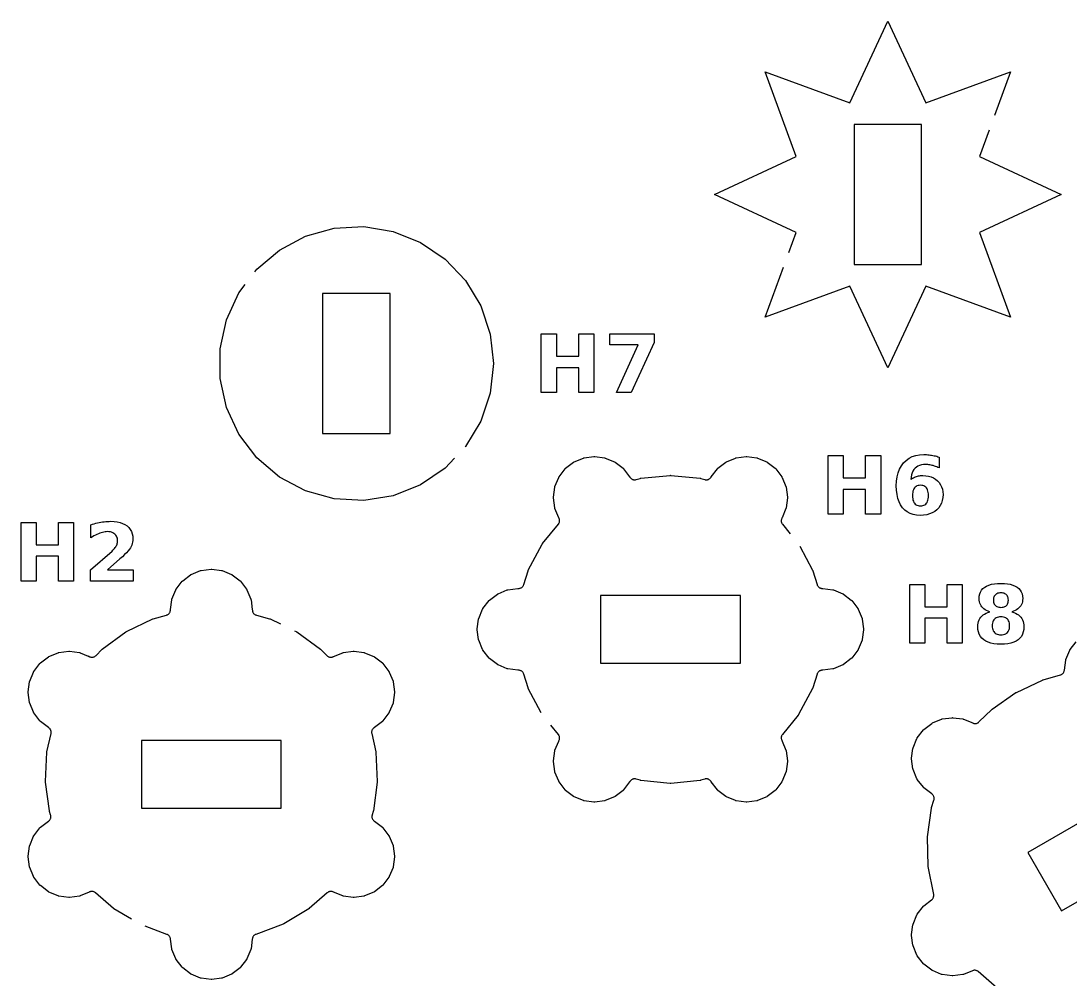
# Model space of a CAD drawing. Header units: millimetres. Extents: x 0 to 300, y 0 to 300.
# Drawn here: x 67.12 to 110.58, y 179.49 to 219.18 of the extents above; entities that cross this region are included whole.
import ezdxf

# ---------------------------------------------------------------- set-up
doc = ezdxf.new("R2010")
doc.units = ezdxf.units.MM
doc.layers.add('CUT', color=1, linetype='CONTINUOUS')
doc.layers.add('ENGRAVE', color=5, linetype='CONTINUOUS')

msp = doc.modelspace()

# ---------------------------------------------------------------- linework, layer by layer
at = {"layer": 'CUT', "color": 1}
for points in [[(98.9062, 209.6014), (99.2103, 210.4302), (95.8216, 212), (99.2103, 213.5698), (97.9241, 217.0759), (101.4302, 215.7897), (103, 219.1784), (104.5698, 215.7897), (108.0759, 217.0759), (107.4131, 215.2689)], [(107.1892, 214.6587), (106.7897, 213.5698), (110.1784, 212), (106.7897, 210.4302), (108.0759, 206.9241), (104.5698, 208.2103), (103, 204.8216), (101.4302, 208.2103), (97.9241, 206.9241), (98.6824, 208.9912)], [(76.796, 208.793), (76.8797, 208.903), (77.815, 209.6975), (78.8993, 210.2724), (80.0818, 210.6007), (81.3073, 210.6671), (82.5183, 210.4686), (83.6584, 210.0143), (84.6742, 209.3256), (85.5182, 208.4346), (86.1509, 207.3831), (86.5428, 206.2201), (86.6754, 205), (86.5428, 203.7799), (86.1509, 202.6169), (85.5182, 201.5654), (85.5041, 201.5505)], [(85.0571, 201.0786), (84.6742, 200.6744), (83.6584, 199.9857), (82.5183, 199.5314), (81.3073, 199.3329), (80.0818, 199.3993), (78.8993, 199.7276), (77.815, 200.3025), (76.8797, 201.097), (76.137, 202.074), (75.6216, 203.1878), (75.3578, 204.3864), (75.3578, 205.6136), (75.6216, 206.8122), (76.137, 207.926), (76.4027, 208.2755)], [(88.655, 190.5405), (88.116, 191.5489), (88.1105, 191.5605), (88.1062, 191.5726), (87.9328, 192.1442), (87.9248, 192.1665), (87.9155, 192.1863), (87.9043, 192.2051), (87.8913, 192.2228), (87.8766, 192.239), (87.8604, 192.2538), (87.8429, 192.2669), (87.8242, 192.2783), (87.8045, 192.2878), (87.7839, 192.2953), (87.7627, 192.3008), (87.7411, 192.3042), (87.7192, 192.3055), (87.7131, 192.3053), (87.6967, 192.3053), (87.6853, 192.3063), (87.2758, 192.3602), (87.2613, 192.3628), (87.2475, 192.3678), (86.8658, 192.5259), (86.8525, 192.5321), (86.8404, 192.5405), (86.5127, 192.792), (86.5014, 192.8015), (86.492, 192.8127), (86.2405, 193.1404), (86.2321, 193.1525), (86.2259, 193.1658), (86.0678, 193.5475), (86.0627, 193.5613), (86.0602, 193.5758), (86.0063, 193.9853), (86.005, 194), (86.0063, 194.0147), (86.0602, 194.4242), (86.0628, 194.4387), (86.0678, 194.4525), (86.2259, 194.8342), (86.2321, 194.8475), (86.2405, 194.8596), (86.492, 195.1873), (86.5015, 195.1986), (86.5127, 195.208), (86.8404, 195.4595), (86.8525, 195.4679), (86.8658, 195.4741), (87.2475, 195.6322), (87.2613, 195.6373), (87.2758, 195.6398), (87.6853, 195.6937), (87.6967, 195.6947), (87.7131, 195.6947), (87.7192, 195.6945), (87.7411, 195.6958), (87.7627, 195.6992), (87.7839, 195.7047), (87.8045, 195.7122), (87.8242, 195.7217), (87.8429, 195.7331), (87.8604, 195.7462), (87.8766, 195.761), (87.8913, 195.7772), (87.9043, 195.7949), (87.9155, 195.8137), (87.9248, 195.8335), (87.9328, 195.8558), (88.1062, 196.4274), (88.1105, 196.4395), (88.116, 196.4511), (88.693, 197.5306), (88.6996, 197.5416), (88.7073, 197.5519), (89.3617, 198.3493), (89.3763, 198.3691), (89.3879, 198.3886), (89.3974, 198.4092), (89.4049, 198.4306), (89.4101, 198.4527), (89.4131, 198.4752), (89.4138, 198.4978), (89.4122, 198.5205), (89.4084, 198.5428), (89.4023, 198.5647), (89.3941, 198.5858), (89.3829, 198.6077), (89.3807, 198.6114), (89.3759, 198.6218), (89.2178, 199.0034), (89.2127, 199.0173), (89.2102, 199.0318), (89.1563, 199.4413), (89.155, 199.456), (89.1563, 199.4706), (89.2102, 199.8802), (89.2128, 199.8947), (89.2178, 199.9085), (89.3759, 200.2901), (89.3821, 200.3035), (89.3905, 200.3155), (89.642, 200.6432), (89.6515, 200.6545), (89.6627, 200.664), (89.9904, 200.9154), (90.0025, 200.9239), (90.0158, 200.9301), (90.3975, 201.0882), (90.4113, 201.0932), (90.4258, 201.0958), (90.8353, 201.1497), (90.85, 201.151), (90.8647, 201.1497), (91.2742, 201.0958), (91.2887, 201.0932), (91.3025, 201.0882), (91.6842, 200.9301), (91.6975, 200.9239), (91.7096, 200.9154), (92.0373, 200.664), (92.0486, 200.6545), (92.058, 200.6432), (92.3095, 200.3155), (92.316, 200.3061), (92.3176, 200.3034), (92.3303, 200.2837), (92.3436, 200.2668), (92.3585, 200.2512), (92.3748, 200.2372), (92.3924, 200.2247), (92.4111, 200.214), (92.4307, 200.2051), (92.4511, 200.1982), (92.4721, 200.1932), (92.4934, 200.1903), (92.515, 200.1894), (92.5365, 200.1906), (92.5578, 200.1938), (92.5804, 200.1995), (92.7439, 200.2491), (92.7564, 200.2522), (92.7691, 200.2541), (93.9872, 200.3741), (94, 200.3747), (94.0128, 200.3741), (95.2309, 200.2541), (95.2436, 200.2522), (95.2561, 200.2491), (95.4196, 200.1995), (95.4422, 200.1938), (95.4635, 200.1906), (95.485, 200.1894), (95.5066, 200.1903), (95.5279, 200.1932), (95.5489, 200.1982), (95.5693, 200.2051), (95.5889, 200.214), (95.6076, 200.2247), (95.6252, 200.2372), (95.6415, 200.2512), (95.6564, 200.2668), (95.6697, 200.2837), (95.6824, 200.3034), (95.684, 200.3061), (95.6905, 200.3155), (95.942, 200.6432), (95.9515, 200.6545), (95.9627, 200.664), (96.2904, 200.9154), (96.3025, 200.9239), (96.3158, 200.9301), (96.6975, 201.0882), (96.7113, 201.0932), (96.7258, 201.0958), (97.1353, 201.1497), (97.15, 201.151), (97.1647, 201.1497), (97.5742, 201.0958), (97.5887, 201.0932), (97.6025, 201.0882), (97.9842, 200.9301), (97.9975, 200.9239), (98.0096, 200.9154), (98.3373, 200.664), (98.3486, 200.6545), (98.358, 200.6432), (98.6095, 200.3155), (98.6179, 200.3034), (98.6241, 200.2901), (98.7822, 199.9085), (98.7873, 199.8946), (98.7898, 199.8802), (98.8437, 199.4706), (98.845, 199.4559), (98.8437, 199.4413), (98.7898, 199.0318), (98.7872, 199.0172), (98.7822, 199.0034), (98.6241, 198.6218), (98.6193, 198.6114), (98.6171, 198.6077), (98.6059, 198.5858), (98.5977, 198.5647), (98.5916, 198.5428), (98.5878, 198.5205), (98.5862, 198.4978), (98.5869, 198.4752), (98.5899, 198.4527), (98.5951, 198.4306), (98.6026, 198.4092), (98.6121, 198.3886), (98.6237, 198.3691), (98.6383, 198.3493), (98.9595, 197.958)], [(99.3537, 197.4432), (99.884, 196.4511), (99.8895, 196.4395), (99.8938, 196.4274), (100.0672, 195.8558), (100.0752, 195.8335), (100.0845, 195.8137), (100.0957, 195.7949), (100.1087, 195.7772), (100.1234, 195.761), (100.1396, 195.7462), (100.1571, 195.7331), (100.1758, 195.7217), (100.1955, 195.7122), (100.2161, 195.7047), (100.2373, 195.6992), (100.2589, 195.6958), (100.2808, 195.6945), (100.2869, 195.6947), (100.3033, 195.6947), (100.3147, 195.6937), (100.7242, 195.6398), (100.7387, 195.6372), (100.7525, 195.6322), (101.1342, 195.4741), (101.1475, 195.4679), (101.1596, 195.4595), (101.4873, 195.208), (101.4986, 195.1985), (101.508, 195.1873), (101.7595, 194.8596), (101.7679, 194.8475), (101.7741, 194.8342), (101.9322, 194.4525), (101.9373, 194.4387), (101.9398, 194.4242), (101.9937, 194.0147), (101.995, 194), (101.9937, 193.9853), (101.9398, 193.5758), (101.9372, 193.5613), (101.9322, 193.5475), (101.7741, 193.1658), (101.7679, 193.1525), (101.7595, 193.1404), (101.508, 192.8127), (101.4985, 192.8014), (101.4873, 192.792), (101.1596, 192.5405), (101.1475, 192.5321), (101.1342, 192.5259), (100.7525, 192.3678), (100.7387, 192.3627), (100.7242, 192.3602), (100.3147, 192.3063), (100.3033, 192.3053), (100.2869, 192.3053), (100.2808, 192.3055), (100.2589, 192.3042), (100.2373, 192.3008), (100.2161, 192.2953), (100.1955, 192.2878), (100.1758, 192.2783), (100.1571, 192.2669), (100.1396, 192.2538), (100.1234, 192.239), (100.1087, 192.2228), (100.0957, 192.2051), (100.0845, 192.1863), (100.0752, 192.1665), (100.0672, 192.1442), (99.8938, 191.5726), (99.8895, 191.5605), (99.884, 191.5489), (99.307, 190.4694), (99.3004, 190.4584), (99.2927, 190.4481), (98.6383, 189.6507), (98.6237, 189.6309), (98.6121, 189.6114), (98.6026, 189.5908), (98.5951, 189.5694), (98.5899, 189.5473), (98.5869, 189.5248), (98.5862, 189.5022), (98.5878, 189.4795), (98.5916, 189.4572), (98.5977, 189.4353), (98.6059, 189.4142), (98.6171, 189.3923), (98.6193, 189.3886), (98.6241, 189.3782), (98.7822, 188.9966), (98.7873, 188.9827), (98.7898, 188.9682), (98.8437, 188.5587), (98.845, 188.544), (98.8437, 188.5294), (98.7898, 188.1198), (98.7872, 188.1053), (98.7822, 188.0915), (98.6241, 187.7099), (98.6179, 187.6965), (98.6095, 187.6845), (98.358, 187.3568), (98.3485, 187.3455), (98.3373, 187.336), (98.0096, 187.0846), (97.9975, 187.0761), (97.9842, 187.0699), (97.6025, 186.9118), (97.5887, 186.9068), (97.5742, 186.9042), (97.1647, 186.8503), (97.15, 186.849), (97.1353, 186.8503), (96.7258, 186.9042), (96.7113, 186.9068), (96.6975, 186.9118), (96.3158, 187.0699), (96.3025, 187.0761), (96.2904, 187.0846), (95.9627, 187.336), (95.9514, 187.3455), (95.942, 187.3568), (95.6905, 187.6845), (95.684, 187.6939), (95.6824, 187.6966), (95.6697, 187.7163), (95.6564, 187.7332), (95.6415, 187.7488), (95.6252, 187.7628), (95.6076, 187.7753), (95.5889, 187.786), (95.5693, 187.7949), (95.5489, 187.8018), (95.5279, 187.8068), (95.5066, 187.8097), (95.485, 187.8106), (95.4635, 187.8094), (95.4422, 187.8062), (95.4196, 187.8005), (95.2561, 187.7509), (95.2436, 187.7478), (95.2309, 187.7459), (94.0128, 187.6259), (94, 187.6253), (93.9872, 187.6259), (92.7691, 187.7459), (92.7564, 187.7478), (92.7439, 187.7509), (92.5804, 187.8005), (92.5578, 187.8062), (92.5365, 187.8094), (92.515, 187.8106), (92.4934, 187.8097), (92.4721, 187.8068), (92.4511, 187.8018), (92.4307, 187.7949), (92.4111, 187.786), (92.3924, 187.7753), (92.3748, 187.7628), (92.3585, 187.7488), (92.3436, 187.7332), (92.3303, 187.7163), (92.3176, 187.6966), (92.316, 187.6939), (92.3095, 187.6845), (92.058, 187.3568), (92.0485, 187.3455), (92.0373, 187.336), (91.7096, 187.0846), (91.6975, 187.0761), (91.6842, 187.0699), (91.3025, 186.9118), (91.2887, 186.9068), (91.2742, 186.9042), (90.8647, 186.8503), (90.85, 186.849), (90.8353, 186.8503), (90.4258, 186.9042), (90.4113, 186.9068), (90.3975, 186.9118), (90.0158, 187.0699), (90.0025, 187.0761), (89.9904, 187.0846), (89.6627, 187.336), (89.6514, 187.3455), (89.642, 187.3568), (89.3905, 187.6845), (89.3821, 187.6966), (89.3759, 187.7099), (89.2178, 188.0915), (89.2127, 188.1054), (89.2102, 188.1198), (89.1563, 188.5294), (89.155, 188.5441), (89.1563, 188.5587), (89.2102, 188.9682), (89.2128, 188.9828), (89.2178, 188.9966), (89.3759, 189.3782), (89.3807, 189.3886), (89.3829, 189.3923), (89.3941, 189.4142), (89.4023, 189.4353), (89.4084, 189.4572), (89.4122, 189.4795), (89.4138, 189.5022), (89.4131, 189.5248), (89.4101, 189.5473), (89.4049, 189.5694), (89.3974, 189.5908), (89.3879, 189.6114), (89.3763, 189.6309), (89.3617, 189.6507), (89.0522, 190.0278)], [(71.6867, 182.0029), (70.9689, 182.4317), (70.9591, 182.4382), (70.9499, 182.4455), (70.2042, 183.097), (70.1859, 183.1115), (70.1677, 183.1233), (70.1485, 183.1332), (70.1284, 183.1413), (70.1077, 183.1474), (70.0864, 183.1514), (70.0649, 183.1534), (70.0433, 183.1534), (70.0217, 183.1512), (70.0005, 183.147), (69.9798, 183.1408), (69.9581, 183.1319), (69.9452, 183.1259), (69.5636, 182.9678), (69.5497, 182.9627), (69.5352, 182.9602), (69.1257, 182.9063), (69.111, 182.905), (69.0964, 182.9063), (68.6868, 182.9602), (68.6723, 182.9628), (68.6585, 182.9678), (68.2769, 183.1259), (68.2635, 183.1321), (68.2515, 183.1405), (67.9238, 183.392), (67.9125, 183.4015), (67.903, 183.4127), (67.6516, 183.7404), (67.6431, 183.7525), (67.6369, 183.7658), (67.4788, 184.1475), (67.4738, 184.1613), (67.4712, 184.1758), (67.4173, 184.5853), (67.416, 184.6), (67.4173, 184.6147), (67.4712, 185.0242), (67.4738, 185.0387), (67.4788, 185.0525), (67.6369, 185.4342), (67.6431, 185.4475), (67.6516, 185.4596), (67.903, 185.7873), (67.9125, 185.7986), (67.9238, 185.808), (68.2515, 186.0595), (68.2594, 186.065), (68.2783, 186.0797), (68.2943, 186.0948), (68.3087, 186.1115), (68.3215, 186.1294), (68.3324, 186.1486), (68.3414, 186.1687), (68.3484, 186.1896), (68.3533, 186.2111), (68.3561, 186.2329), (68.3567, 186.2549), (68.3552, 186.2769), (68.3516, 186.2986), (68.3453, 186.3217), (68.3007, 186.4589), (68.2976, 186.4702), (68.2955, 186.4818), (68.1332, 187.6798), (68.1321, 187.6916), (68.1321, 187.7033), (68.1864, 188.9111), (68.1874, 188.9228), (68.1895, 188.9344), (68.3621, 189.6903), (68.3662, 189.7137), (68.3679, 189.7357), (68.3675, 189.7576), (68.3649, 189.7795), (68.3602, 189.801), (68.3534, 189.8219), (68.3446, 189.842), (68.3339, 189.8612), (68.3214, 189.8793), (68.3071, 189.8961), (68.2913, 189.9113), (68.2741, 189.925), (68.2691, 189.9282), (68.2515, 189.9405), (67.9238, 190.192), (67.9125, 190.2015), (67.903, 190.2127), (67.6516, 190.5404), (67.6431, 190.5525), (67.6369, 190.5658), (67.4788, 190.9475), (67.4738, 190.9613), (67.4712, 190.9758), (67.4173, 191.3853), (67.416, 191.4), (67.4173, 191.4147), (67.4712, 191.8242), (67.4738, 191.8387), (67.4788, 191.8525), (67.6369, 192.2342), (67.6431, 192.2475), (67.6516, 192.2596), (67.903, 192.5873), (67.9125, 192.5986), (67.9238, 192.608), (68.2515, 192.8595), (68.2635, 192.8679), (68.2769, 192.8741), (68.6585, 193.0322), (68.6724, 193.0373), (68.6868, 193.0398), (69.0964, 193.0937), (69.1111, 193.095), (69.1257, 193.0937), (69.5352, 193.0398), (69.5498, 193.0372), (69.5636, 193.0322), (69.8955, 192.8947), (69.8978, 192.8996), (69.9673, 192.8638), (69.9871, 192.8558), (70.0077, 192.8498), (70.0287, 192.8458), (70.0499, 192.8437), (70.0713, 192.8437), (70.0926, 192.8457), (70.1136, 192.8498), (70.1341, 192.8558), (70.154, 192.8637), (70.173, 192.8735), (70.191, 192.885), (70.2078, 192.8982), (70.2246, 192.9142), (70.4683, 193.1691), (70.4768, 193.1772), (70.486, 193.1845), (71.4641, 193.8952), (71.4739, 193.9016), (71.4843, 193.9072), (72.5736, 194.4318), (72.5844, 194.4364), (72.5956, 194.44), (73.1383, 194.5898), (73.1615, 194.5975), (73.182, 194.6067), (73.2016, 194.6178), (73.2199, 194.6309), (73.2368, 194.6457), (73.2522, 194.6622), (73.2658, 194.6801), (73.2776, 194.6993), (73.2874, 194.7195), (73.2951, 194.7407), (73.3007, 194.7625), (73.3041, 194.7847), (73.3046, 194.7954), (73.3063, 194.8147), (73.3602, 195.2242), (73.3628, 195.2387), (73.3678, 195.2525), (73.5259, 195.6342), (73.5321, 195.6475), (73.5405, 195.6596), (73.792, 195.9873), (73.8015, 195.9986), (73.8127, 196.008), (74.1404, 196.2595), (74.1525, 196.2679), (74.1658, 196.2741), (74.5475, 196.4322), (74.5613, 196.4373), (74.5758, 196.4398), (74.9853, 196.4937), (75, 196.495), (75.0147, 196.4937), (75.4242, 196.4398), (75.4387, 196.4372), (75.4525, 196.4322), (75.8342, 196.2741), (75.8475, 196.2679), (75.8596, 196.2595), (76.1873, 196.008), (76.1986, 195.9985), (76.208, 195.9873), (76.4595, 195.6596), (76.4679, 195.6475), (76.4741, 195.6342), (76.6322, 195.2525), (76.6373, 195.2387), (76.6398, 195.2242), (76.6937, 194.8147), (76.6954, 194.7954), (76.6959, 194.7847), (76.6993, 194.7625), (76.7049, 194.7407), (76.7126, 194.7195), (76.7224, 194.6993), (76.7342, 194.6801), (76.7478, 194.6622), (76.7632, 194.6457), (76.7801, 194.6309), (76.7984, 194.6178), (76.818, 194.6067), (76.8385, 194.5975), (76.8617, 194.5898), (77.4044, 194.44), (77.4156, 194.4364), (77.4264, 194.4318), (77.8545, 194.2257)], [(78.4401, 193.9436), (78.5157, 193.9072), (78.5261, 193.9016), (78.5359, 193.8952), (79.514, 193.1845), (79.5232, 193.1772), (79.5317, 193.1691), (79.7754, 192.9142), (79.7923, 192.8981), (79.8093, 192.8848), (79.8275, 192.8732), (79.8468, 192.8633), (79.8669, 192.8554), (79.8876, 192.8495), (79.9089, 192.8455), (79.9304, 192.8436), (79.952, 192.8438), (79.9734, 192.8461), (79.9946, 192.8504), (80.0152, 192.8567), (80.0369, 192.8656), (80.0553, 192.8743), (80.4364, 193.0322), (80.4503, 193.0373), (80.4648, 193.0398), (80.8743, 193.0937), (80.889, 193.095), (80.9036, 193.0937), (81.3132, 193.0398), (81.3277, 193.0372), (81.3415, 193.0322), (81.7231, 192.8741), (81.7365, 192.8679), (81.7485, 192.8595), (82.0762, 192.608), (82.0875, 192.5985), (82.097, 192.5873), (82.3484, 192.2596), (82.3569, 192.2475), (82.3631, 192.2342), (82.5212, 191.8525), (82.5262, 191.8387), (82.5288, 191.8242), (82.5827, 191.4147), (82.584, 191.4), (82.5827, 191.3853), (82.5288, 190.9758), (82.5262, 190.9613), (82.5212, 190.9475), (82.3631, 190.5658), (82.3569, 190.5525), (82.3484, 190.5404), (82.097, 190.2127), (82.0875, 190.2014), (82.0762, 190.192), (81.7485, 189.9405), (81.7309, 189.9282), (81.7259, 189.925), (81.7087, 189.9113), (81.6929, 189.8961), (81.6786, 189.8793), (81.6661, 189.8612), (81.6554, 189.842), (81.6466, 189.8219), (81.6398, 189.801), (81.6351, 189.7795), (81.6325, 189.7576), (81.6321, 189.7357), (81.6338, 189.7137), (81.6379, 189.6903), (81.8105, 188.9344), (81.8126, 188.9228), (81.8136, 188.9111), (81.8679, 187.7033), (81.8679, 187.6916), (81.8668, 187.6798), (81.7045, 186.4818), (81.7024, 186.4702), (81.6993, 186.4589), (81.6547, 186.3217), (81.6484, 186.2986), (81.6448, 186.2769), (81.6433, 186.2549), (81.6439, 186.2329), (81.6467, 186.2111), (81.6516, 186.1896), (81.6586, 186.1687), (81.6676, 186.1486), (81.6785, 186.1294), (81.6913, 186.1115), (81.7057, 186.0948), (81.7217, 186.0797), (81.7406, 186.065), (81.7485, 186.0595), (82.0762, 185.808), (82.0875, 185.7985), (82.097, 185.7873), (82.3484, 185.4596), (82.3569, 185.4475), (82.3631, 185.4342), (82.5212, 185.0525), (82.5262, 185.0387), (82.5288, 185.0242), (82.5827, 184.6147), (82.584, 184.6), (82.5827, 184.5853), (82.5288, 184.1758), (82.5262, 184.1613), (82.5212, 184.1475), (82.3631, 183.7658), (82.3569, 183.7525), (82.3484, 183.7404), (82.097, 183.4127), (82.0875, 183.4014), (82.0762, 183.392), (81.7485, 183.1405), (81.7365, 183.1321), (81.7231, 183.1259), (81.3415, 182.9678), (81.3276, 182.9627), (81.3132, 182.9602), (80.9036, 182.9063), (80.8889, 182.905), (80.8743, 182.9063), (80.4648, 182.9602), (80.4502, 182.9628), (80.4364, 182.9678), (80.0548, 183.1259), (80.0419, 183.1319), (80.0202, 183.1408), (79.9995, 183.147), (79.9783, 183.1512), (79.9567, 183.1534), (79.9351, 183.1534), (79.9136, 183.1514), (79.8923, 183.1474), (79.8716, 183.1413), (79.8515, 183.1332), (79.8323, 183.1233), (79.8141, 183.1115), (79.7958, 183.097), (79.0501, 182.4455), (79.0409, 182.4382), (79.0311, 182.4317), (77.9932, 181.8116), (77.9829, 181.806), (77.972, 181.8014), (76.8406, 181.3768), (76.8177, 181.3668), (76.7977, 181.3556), (76.7789, 181.3423), (76.7616, 181.3272), (76.7459, 181.3104), (76.732, 181.2921), (76.7201, 181.2725), (76.7102, 181.2518), (76.7024, 181.2301), (76.697, 181.2078), (76.6918, 181.1704), (76.6398, 180.7758), (76.6372, 180.7613), (76.6322, 180.7475), (76.4741, 180.3658), (76.4679, 180.3525), (76.4595, 180.3404), (76.208, 180.0127), (76.1985, 180.0014), (76.1873, 179.992), (75.8596, 179.7405), (75.8475, 179.7321), (75.8342, 179.7259), (75.4525, 179.5678), (75.4387, 179.5627), (75.4242, 179.5602), (75.0147, 179.5063), (75, 179.505), (74.9853, 179.5063), (74.5758, 179.5602), (74.5613, 179.5628), (74.5475, 179.5678), (74.1658, 179.7259), (74.1525, 179.7321), (74.1404, 179.7405), (73.8127, 179.992), (73.8014, 180.0015), (73.792, 180.0127), (73.5405, 180.3404), (73.5321, 180.3525), (73.5259, 180.3658), (73.3678, 180.7475), (73.3627, 180.7613), (73.3602, 180.7758), (73.3082, 181.1704), (73.303, 181.2078), (73.2976, 181.2301), (73.2898, 181.2518), (73.2799, 181.2725), (73.268, 181.2921), (73.2541, 181.3104), (73.2384, 181.3272), (73.2211, 181.3423), (73.2023, 181.3556), (73.1823, 181.3668), (73.1594, 181.3768), (72.2654, 181.7123)], [(107.6239, 179.0644), (106.7407, 179.8336), (106.7214, 179.8488), (106.7022, 179.8609), (106.682, 179.8711), (106.6608, 179.8792), (106.6389, 179.885), (106.6165, 179.8887), (106.5939, 179.8901), (106.5712, 179.8892), (106.5488, 179.886), (106.5268, 179.8806), (106.5036, 179.8723), (106.1305, 179.7178), (106.1167, 179.7127), (106.1022, 179.7102), (105.6927, 179.6563), (105.678, 179.655), (105.6633, 179.6563), (105.2538, 179.7102), (105.2393, 179.7128), (105.2255, 179.7178), (104.8438, 179.8759), (104.8305, 179.8821), (104.8185, 179.8905), (104.4907, 180.142), (104.4794, 180.1515), (104.47, 180.1627), (104.2185, 180.4904), (104.2101, 180.5025), (104.2039, 180.5158), (104.0458, 180.8975), (104.0408, 180.9113), (104.0382, 180.9258), (103.9843, 181.3353), (103.983, 181.35), (103.9843, 181.3647), (104.0382, 181.7742), (104.0408, 181.7887), (104.0458, 181.8025), (104.2039, 182.1842), (104.2101, 182.1975), (104.2185, 182.2096), (104.47, 182.5373), (104.4795, 182.5486), (104.4907, 182.558), (104.8111, 182.8038), (104.8298, 182.8198), (104.8455, 182.8361), (104.8595, 182.854), (104.8716, 182.8731), (104.8817, 182.8934), (104.8898, 182.9146), (104.8956, 182.9365), (104.8992, 182.9589), (104.9006, 182.9815), (104.8996, 183.0042), (104.8961, 183.0285), (104.6716, 184.178), (104.67, 184.1887), (104.6692, 184.1995), (104.6362, 185.3954), (104.6364, 185.4063), (104.6374, 185.417), (104.8018, 186.6021), (104.8037, 186.6127), (104.8065, 186.6232), (104.9045, 186.9367), (104.9105, 186.9596), (104.9139, 186.9811), (104.9152, 187.0029), (104.9144, 187.0248), (104.9115, 187.0464), (104.9065, 187.0677), (104.8995, 187.0884), (104.8904, 187.1083), (104.8795, 187.1272), (104.8668, 187.145), (104.8525, 187.1614), (104.8366, 187.1764), (104.8222, 187.1876), (104.4907, 187.442), (104.4794, 187.4515), (104.47, 187.4627), (104.2185, 187.7904), (104.2101, 187.8025), (104.2039, 187.8158), (104.0458, 188.1975), (104.0408, 188.2113), (104.0382, 188.2258), (103.9843, 188.6353), (103.983, 188.65), (103.9843, 188.6647), (104.0382, 189.0742), (104.0408, 189.0887), (104.0458, 189.1025), (104.2039, 189.4842), (104.2101, 189.4975), (104.2185, 189.5096), (104.47, 189.8373), (104.4795, 189.8486), (104.4907, 189.858), (104.8185, 190.1095), (104.8305, 190.1179), (104.8439, 190.1241), (105.2255, 190.2822), (105.2393, 190.2873), (105.2538, 190.2898), (105.6634, 190.3437), (105.678, 190.345), (105.6927, 190.3437), (106.1022, 190.2898), (106.1167, 190.2872), (106.1306, 190.2822), (106.5122, 190.1241), (106.5147, 190.123), (106.5374, 190.1137), (106.5591, 190.1074), (106.5813, 190.1032), (106.6039, 190.1013), (106.6265, 190.1017), (106.649, 190.1043), (106.6711, 190.1092), (106.6926, 190.1163), (106.7132, 190.1255), (106.7329, 190.1368), (106.7513, 190.1499), (106.7697, 190.1661), (107.3036, 190.6855), (107.3117, 190.6927), (107.3203, 190.6993), (108.3034, 191.381), (108.3126, 191.3868), (108.3222, 191.3918), (109.4041, 191.9024), (109.4141, 191.9066), (109.4244, 191.91), (110.1411, 192.1126), (110.1644, 192.1205), (110.185, 192.1299), (110.2045, 192.1412), (110.2228, 192.1545), (110.2397, 192.1696), (110.255, 192.1863), (110.2685, 192.2044), (110.2802, 192.2238), (110.2898, 192.2443), (110.2973, 192.2657), (110.3027, 192.2876), (110.306, 192.3119), (110.3063, 192.3147), (110.3602, 192.7242), (110.3628, 192.7387), (110.3678, 192.7525), (110.5259, 193.1342), (110.5321, 193.1475), (110.5405, 193.1596), (110.792, 193.4873)]]:
    msp.add_lwpolyline(points, dxfattribs=at)
for points in [[(104.395, 209.105), (104.395, 214.895), (101.605, 214.895), (101.605, 209.105), (104.395, 209.105)], [(82.395, 202.105), (82.395, 207.895), (79.605, 207.895), (79.605, 202.105), (82.395, 202.105)], [(96.895, 195.395), (91.105, 195.395), (91.105, 192.605), (96.895, 192.605), (96.895, 195.395)], [(77.895, 189.395), (72.105, 189.395), (72.105, 186.605), (77.895, 186.605), (77.895, 189.395)], [(113.8096, 187.6556), (108.7954, 184.7606), (110.1904, 182.3444), (115.2046, 185.2394), (113.8096, 187.6556)]]:
    msp.add_lwpolyline(points, close=True, dxfattribs=at)
at = {"layer": 'ENGRAVE', "color": 5}
for points in [[(89.2826, 206.23), (89.2826, 205.3039), (90.2071, 205.3039), (90.2071, 206.23), (90.8337, 206.23), (90.8337, 203.8), (90.2071, 203.8), (90.2071, 204.8303), (89.2826, 204.8303), (89.2826, 203.8), (88.656, 203.8), (88.656, 206.23), (89.2826, 206.23)], [(93.3271, 206.23), (93.3271, 205.8768), (92.3798, 203.8), (91.7695, 203.8), (92.6663, 205.7694), (91.496, 205.7694), (91.496, 206.23), (93.3271, 206.23)], [(105.0725, 200.703), (105.0224, 200.7242), (104.9734, 200.7433), (104.9253, 200.7603), (104.8782, 200.7751), (104.8322, 200.7878), (104.7868, 200.7985), (104.7417, 200.8073), (104.6971, 200.8141), (104.6528, 200.8189), (104.6088, 200.8219), (104.5652, 200.8228), (104.4753, 200.8185), (104.3923, 200.8056), (104.3162, 200.784), (104.2469, 200.7538), (104.1845, 200.7149), (104.129, 200.6674), (104.0806, 200.6114), (104.0393, 200.547), (104.0053, 200.4743), (103.9786, 200.3932), (103.959, 200.3038), (103.9467, 200.206), (103.983, 200.2315), (104.0203, 200.2547), (104.0586, 200.2758), (104.0979, 200.2946), (104.1382, 200.3112), (104.1795, 200.3256), (104.2219, 200.3378), (104.2656, 200.3478), (104.3105, 200.3555), (104.3567, 200.361), (104.4042, 200.3644), (104.4529, 200.3655), (104.5732, 200.3594), (104.6854, 200.3412), (104.7896, 200.311), (104.8859, 200.2685), (104.9741, 200.214), (105.0543, 200.1474), (105.1242, 200.0709), (105.1814, 199.987), (105.2258, 199.8955), (105.2576, 199.7965), (105.2766, 199.6901), (105.283, 199.5761), (105.2759, 199.4502), (105.2546, 199.3329), (105.2191, 199.2243), (105.1694, 199.1243), (105.1055, 199.033), (105.0275, 198.9503), (104.9375, 198.8784), (104.8378, 198.8196), (104.7284, 198.7739), (104.6094, 198.7412), (104.4806, 198.7216), (104.3422, 198.7151), (104.1903, 198.724), (104.0503, 198.7506), (103.9221, 198.795), (103.8059, 198.8572), (103.7015, 198.9372), (103.609, 199.0349), (103.5297, 199.149), (103.4648, 199.2779), (103.4143, 199.4217), (103.3783, 199.5803), (103.3566, 199.7539), (103.3494, 199.9423), (103.3578, 200.1359), (103.3831, 200.3151), (103.4253, 200.48), (103.4843, 200.6306), (103.5602, 200.7668), (103.653, 200.8888), (103.7604, 200.9939), (103.8804, 201.08), (104.0129, 201.1469), (104.1579, 201.1947), (104.3154, 201.2234), (104.4855, 201.233), (104.5411, 201.2323), (104.5962, 201.2301), (104.6507, 201.2265), (104.7047, 201.2214), (104.7581, 201.2149), (104.811, 201.207), (104.8635, 201.1975), (104.9159, 201.1867), (104.9681, 201.1744), (105.0201, 201.1607), (105.0719, 201.1455), (105.1235, 201.1288), (105.1235, 200.6796), (105.0725, 200.703)], [(101.1523, 201.1923), (101.1523, 200.2662), (102.0768, 200.2662), (102.0768, 201.1923), (102.7034, 201.1923), (102.7034, 198.7623), (102.0768, 198.7623), (102.0768, 199.7926), (101.1523, 199.7926), (101.1523, 198.7623), (100.5256, 198.7623), (100.5256, 201.1923), (101.1523, 201.1923)], [(104.2483, 199.95), (104.2049, 199.9352), (104.1661, 199.9145), (104.1319, 199.8878), (104.1022, 199.8552), (104.0771, 199.8167), (104.0565, 199.7723), (104.0405, 199.722), (104.0291, 199.6657), (104.0223, 199.6035), (104.02, 199.5354), (104.0223, 199.4673), (104.0291, 199.4051), (104.0405, 199.3488), (104.0565, 199.2985), (104.0771, 199.2541), (104.1022, 199.2156), (104.1319, 199.183), (104.1661, 199.1563), (104.2049, 199.1356), (104.2483, 199.1208), (104.2962, 199.1119), (104.3488, 199.109), (104.4018, 199.1119), (104.4501, 199.1208), (104.4938, 199.1356), (104.5329, 199.1563), (104.5672, 199.183), (104.597, 199.2156), (104.6221, 199.2541), (104.6426, 199.2985), (104.6586, 199.3488), (104.67, 199.4051), (104.6769, 199.4673), (104.6792, 199.5354), (104.6769, 199.6035), (104.67, 199.6657), (104.6586, 199.722), (104.6426, 199.7723), (104.6221, 199.8167), (104.597, 199.8552), (104.5672, 199.8878), (104.5329, 199.9145), (104.4938, 199.9352), (104.4501, 199.95), (104.4018, 199.9589), (104.3488, 199.9618), (104.2962, 199.9589), (104.2483, 199.95)], [(67.7465, 198.427), (67.7465, 197.5008), (68.671, 197.5008), (68.671, 198.427), (69.2976, 198.427), (69.2976, 195.9969), (68.671, 195.9969), (68.671, 197.0272), (67.7465, 197.0272), (67.7465, 195.9969), (67.1199, 195.9969), (67.1199, 198.427), (67.7465, 198.427)], [(71.7665, 196.4576), (71.7665, 195.9969), (70.0006, 195.9969), (70.0006, 196.4576), (70.8876, 197.2404), (70.9255, 197.2761), (70.96, 197.3115), (70.991, 197.3466), (71.0186, 197.3815), (71.0427, 197.4161), (71.0634, 197.4504), (71.0808, 197.4848), (71.0951, 197.5197), (71.1061, 197.555), (71.1141, 197.5907), (71.1188, 197.6269), (71.1204, 197.6636), (71.1172, 197.7187), (71.1076, 197.7701), (71.0917, 197.8178), (71.0694, 197.8618), (71.0407, 197.9021), (71.0056, 197.9387), (70.9653, 197.9705), (70.9207, 197.9965), (70.872, 198.0168), (70.819, 198.0313), (70.7618, 198.0399), (70.7005, 198.0428), (70.6509, 198.0411), (70.5997, 198.0359), (70.5471, 198.0272), (70.4928, 198.015), (70.4371, 197.9993), (70.3798, 197.9802), (70.3211, 197.9576), (70.261, 197.9316), (70.1996, 197.9023), (70.1368, 197.8695), (70.0726, 197.8334), (70.0071, 197.7938), (70.0071, 198.3277), (70.0775, 198.3501), (70.1476, 198.3706), (70.2175, 198.3893), (70.287, 198.4062), (70.3564, 198.4211), (70.4254, 198.4343), (70.4941, 198.4455), (70.5623, 198.4546), (70.6301, 198.4617), (70.6974, 198.4668), (70.7643, 198.4699), (70.8307, 198.4709), (70.9707, 198.4656), (71.0999, 198.4496), (71.2182, 198.4229), (71.3258, 198.3855), (71.4226, 198.3375), (71.5086, 198.2788), (71.5824, 198.2106), (71.6428, 198.134), (71.6898, 198.0489), (71.7234, 197.9555), (71.7435, 197.8536), (71.7503, 197.7434), (71.7474, 197.6779), (71.7389, 197.614), (71.7246, 197.5515), (71.7047, 197.4905), (71.6791, 197.4311), (71.6477, 197.3731), (71.6073, 197.3126), (71.5542, 197.2457), (71.4886, 197.1723), (71.4105, 197.0924), (71.3197, 197.0061), (71.2164, 196.9133), (70.6972, 196.4576), (71.7665, 196.4576)], [(104.53, 195.86), (104.53, 194.9339), (105.4545, 194.9339), (105.4545, 195.86), (106.0811, 195.86), (106.0811, 193.43), (105.4545, 193.43), (105.4545, 194.4602), (104.53, 194.4602), (104.53, 193.43), (103.9034, 193.43), (103.9034, 195.86), (104.53, 195.86)], [(107.0294, 194.8085), (106.9769, 194.8447), (106.9303, 194.8849), (106.8899, 194.929), (106.8556, 194.977), (106.8275, 195.0288), (106.8056, 195.0844), (106.79, 195.1438), (106.7807, 195.207), (106.7776, 195.274), (106.7839, 195.3725), (106.8031, 195.4628), (106.8349, 195.545), (106.8796, 195.6191), (106.9369, 195.685), (107.0071, 195.7428), (107.0895, 195.792), (107.1839, 195.8323), (107.2903, 195.8636), (107.4085, 195.886), (107.5387, 195.8994), (107.6809, 195.9039), (107.822, 195.8995), (107.9514, 195.8861), (108.0691, 195.8638), (108.175, 195.8327), (108.2691, 195.7926), (108.3515, 195.7436), (108.4216, 195.686), (108.479, 195.6202), (108.5236, 195.546), (108.5555, 195.4636), (108.5746, 195.373), (108.581, 195.274), (108.5778, 195.207), (108.5684, 195.1438), (108.5527, 195.0844), (108.5307, 195.0288), (108.5024, 194.977), (108.4678, 194.929), (108.4271, 194.8849), (108.3804, 194.8447), (108.3277, 194.8085), (108.2689, 194.7763), (108.2041, 194.7481), (108.1334, 194.7239), (108.2125, 194.6987), (108.2848, 194.6688), (108.3504, 194.6342), (108.4093, 194.5948), (108.4615, 194.5506), (108.5069, 194.5017), (108.5454, 194.4482), (108.577, 194.3902), (108.6015, 194.3278), (108.619, 194.2608), (108.6295, 194.1894), (108.633, 194.1135), (108.6264, 193.998), (108.6064, 193.8923), (108.573, 193.7964), (108.5263, 193.7103), (108.4663, 193.634), (108.393, 193.5675), (108.3065, 193.511), (108.2072, 193.4649), (108.0949, 193.4289), (107.9698, 193.4033), (107.8318, 193.3879), (107.6809, 193.3828), (107.5295, 193.3879), (107.3909, 193.4033), (107.2652, 193.4289), (107.1525, 193.4649), (107.0526, 193.511), (106.9656, 193.5675), (106.8917, 193.634), (106.8313, 193.7103), (106.7843, 193.7964), (106.7507, 193.8923), (106.7306, 193.998), (106.7239, 194.1135), (106.7274, 194.1894), (106.7379, 194.2608), (106.7554, 194.3278), (106.7799, 194.3902), (106.8115, 194.4482), (106.85, 194.5017), (106.8954, 194.5506), (106.9476, 194.5948), (107.0065, 194.6342), (107.0721, 194.6688), (107.1444, 194.6987), (107.2235, 194.7239), (107.1528, 194.7481), (107.0881, 194.7763), (107.0294, 194.8085)], [(107.379, 195.1214), (107.3902, 195.0824), (107.4058, 195.0471), (107.426, 195.0155), (107.4506, 194.9876), (107.4794, 194.9637), (107.512, 194.9442), (107.5484, 194.929), (107.5888, 194.9181), (107.6329, 194.9116), (107.6809, 194.9094), (107.7279, 194.9116), (107.7711, 194.9181), (107.8107, 194.929), (107.8465, 194.9442), (107.8787, 194.9637), (107.9071, 194.9876), (107.9315, 195.0155), (107.9514, 195.0471), (107.9669, 195.0824), (107.978, 195.1214), (107.9847, 195.1641), (107.9869, 195.2106), (107.9847, 195.257), (107.978, 195.2996), (107.9669, 195.3385), (107.9514, 195.3737), (107.9315, 195.4051), (107.9071, 195.4327), (107.8787, 195.4563), (107.8465, 195.4757), (107.8107, 195.4907), (107.7711, 195.5014), (107.7279, 195.5079), (107.6809, 195.51), (107.6329, 195.5079), (107.5888, 195.5014), (107.5484, 195.4905), (107.512, 195.4753), (107.4794, 195.4558), (107.4506, 195.4319), (107.426, 195.4041), (107.4058, 195.3726), (107.3902, 195.3375), (107.379, 195.2988), (107.3723, 195.2565), (107.37, 195.2106), (107.3723, 195.1641), (107.379, 195.1214)], [(107.5255, 194.4932), (107.4827, 194.4745), (107.4444, 194.4505), (107.4107, 194.4212), (107.3819, 194.3869), (107.3583, 194.3479), (107.3399, 194.3044), (107.3268, 194.2562), (107.3189, 194.2035), (107.3163, 194.1461), (107.3189, 194.0888), (107.3268, 194.0361), (107.3399, 193.988), (107.3583, 193.9446), (107.3819, 193.9059), (107.4107, 193.8718), (107.4444, 193.8428), (107.4827, 193.819), (107.5255, 193.8004), (107.5727, 193.7872), (107.6246, 193.7793), (107.6809, 193.7766), (107.7367, 193.7793), (107.788, 193.7872), (107.8347, 193.8004), (107.8769, 193.819), (107.9146, 193.8428), (107.9478, 193.8718), (107.9762, 193.9059), (107.9994, 193.9446), (108.0174, 193.988), (108.0303, 194.0361), (108.038, 194.0888), (108.0406, 194.1461), (108.038, 194.2039), (108.0303, 194.257), (108.0174, 194.3054), (107.9994, 194.349), (107.9762, 194.3879), (107.9478, 194.422), (107.9146, 194.4511), (107.8769, 194.4749), (107.8347, 194.4934), (107.788, 194.5066), (107.7367, 194.5145), (107.6809, 194.5172), (107.6246, 194.5145), (107.5727, 194.5065), (107.5255, 194.4932)]]:
    msp.add_lwpolyline(points, close=True, dxfattribs=at)

doc.saveas('drawing.dxf')
